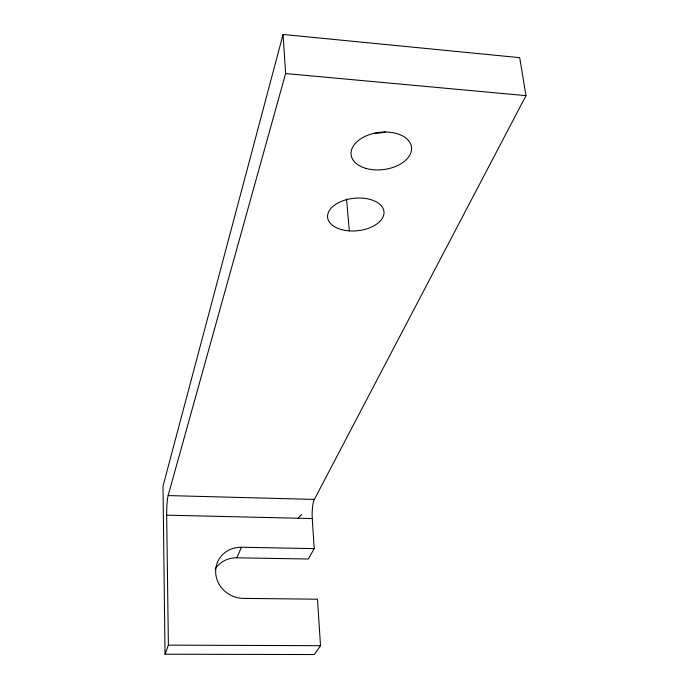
<?xml version="1.0" encoding="UTF-8"?>
<svg xmlns="http://www.w3.org/2000/svg" width="689" height="689" viewBox="0 0 689 689"><rect width="100%" height="100%" fill="white"/><g stroke="black" fill="none" stroke-linecap="round" stroke-linejoin="round"><path stroke-width="1.03" d="M283.058 34.45L163.009 486.133L165.024 654.214L314.244 654.55L320.506 645.688L317.491 599.197L243.484 598.388A27.043 25.235 25 0 1 215.657 572.43A27.043 25.235 25 0 1 241.477 547.255L314.21 548.616L312.255 518.567A14.745 3.144 -88.7 0 1 314.365 499.43L525.991 95.65L519.695 57.652L283.058 34.45L285.625 73.534L168.125 495.572A15.08 1.602 -88.2 0 0 166.678 515.165L168.383 645.137L165.024 654.214M215.123 569.088A26.526 24.856 25.1 0 1 236.861 557.806L241.477 547.255M314.21 548.616L308.267 559.02L236.861 557.806M297.993 518.231L301.713 514.588M168.383 645.137L320.506 645.688M166.678 515.165L312.255 518.567M168.125 495.572L314.365 499.43M285.625 73.534L525.991 95.65M346.55 198.983L349.323 230.884M385.401 131.909A29.971 19.18 -7.6 0 1 374.024 133.347M341.856 229.695A28.335 16.321 -5.8 0 0 384.031 212.453A28.335 16.321 -5.8 0 0 341.494 201.352A28.335 16.321 -5.8 0 0 341.856 229.695M365.893 168.392A30.428 18.715 -7.3 0 0 411.591 148.807A30.428 18.715 -7.3 0 0 366.479 135.767A30.428 18.715 -7.3 0 0 365.893 168.392"/></g></svg>
